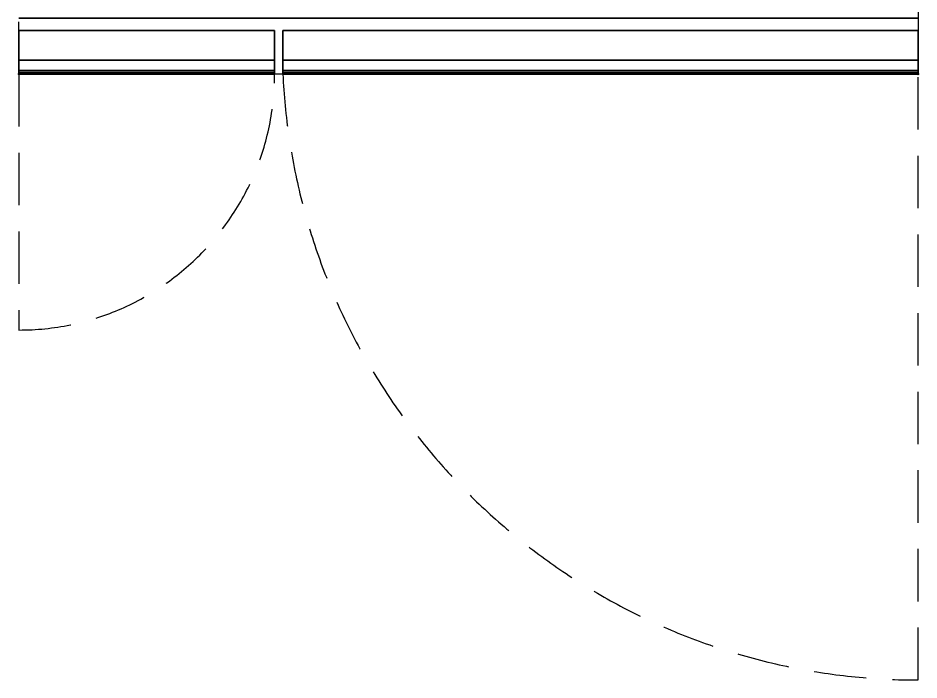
# Model space of a CAD drawing. Header units: millimetres. Extents: x -1 to 1091, y -1705 to 1.
# Drawn here: x -1 to 1091, y -1705 to -903 of the extents above; entities that cross this region are included whole.
import ezdxf

# ---------------------------------------------------------------- set-up
doc = ezdxf.new("R2010")
doc.units = ezdxf.units.MM
doc.header["$PDMODE"] = 35
doc.linetypes.add('NASCOSTA', pattern=[9.525, 6.35, -3.175])
for name, color, linetype in [('PQ_200_2D', 1, 'Continuous'), ('PQ_200_3D', 1, 'Continuous'), ('PQ_INS_3D', 3, 'Continuous')]:
    doc.layers.add(name, color=color, linetype=linetype)

msp = doc.modelspace()

# ---------------------------------------------------------------- linework, layer by layer
at = {"layer": 'PQ_200_2D', "color": 7, "linetype": 'NASCOSTA', "ltscale": 10}
for p, q in [((0, -971), (0, 0)), ((1090, 0), (1090, -971)), ((1090, -971), (0, -971)), ((0, -971), (0, -1281)), ((1090, -1705), (1090, -971))]:
    msp.add_line(p, q, dxfattribs=at)
for centre, radius, start, end in [((0, -971), 310, 270, 0), ((1090, -934.1), 770.9, 182.7424, 270)]:
    msp.add_arc(centre, radius, start, end, dxfattribs=at)
at = {"layer": 'PQ_INS_3D'}
for p in [(0, -971), (1090, -971)]:
    msp.add_point(p, dxfattribs=at)

# ---------------------------------------------------------------- meshes
at = {"layer": 'PQ_200_3D'}
mesh = msp.add_polyface(dxfattribs=at)
corners = [(1090, -903, 770), (0, -903, 770), (0, -903, 152), (1090, -903, 152)]
mesh.append_faces([[corners[k] for k in face] for face in [(0, 1, 2, 3)]])
mesh = msp.add_polyface(dxfattribs=at)
corners = [(0, -918, 155.1), (0, -971, 155.1), (0, -971, 659.5), (0, -970.9, 660), (0, -970.7, 660.5), (0, -970.4, 660.9), (0, -970, 661.2), (0, -969.5, 661.4), (0, -969, 661.5), (0, -954.2, 661.5), (0, -954.2, 660), (0, -966.4, 660), (0, -966.4, 640.9), (0, -918, 661.5)]
mesh.append_faces([[corners[k] for k in face] for face in [(11, 9, 10)]], dxfattribs={"vtx0": -1})
mesh.append_faces([[corners[k] for k in face] for face in [(8, 2, 3), (2, 11, 12, 1)]], dxfattribs={"vtx0": -1, "vtx2": -1})
mesh.append_faces([[corners[k] for k in face] for face in [(8, 3, 4, 5)]], dxfattribs={"vtx0": -1, "vtx3": -1})
mesh.append_faces([[corners[k] for k in face] for face in [(8, 9, 11, 2)]], dxfattribs={"vtx1": -1, "vtx2": -1, "vtx3": -1})
mesh.append_faces([[corners[k] for k in face] for face in [(6, 7, 8, 5)]], dxfattribs={"vtx2": -1})
mesh.append_faces([[corners[k] for k in face] for face in [(12, 13, 0, 1)]], dxfattribs={"vtx3": -1})
mesh = msp.add_polyface(dxfattribs=at)
corners = [(310, -918, 155.1), (0, -918, 155.1), (0, -918, 661.5), (310, -918, 661.5)]
mesh.append_faces([[corners[k] for k in face] for face in [(0, 1, 2, 3)]])
mesh = msp.add_polyface(dxfattribs=at)
corners = [(310, -918, 661.5), (0, -918, 661.5), (0, -966.4, 640.9), (310, -966.4, 640.9)]
mesh.append_faces([[corners[k] for k in face] for face in [(0, 1, 2, 3)]])
mesh = msp.add_polyface(dxfattribs=at)
corners = [(310, -971, 155.1), (0, -971, 155.1), (0, -918, 155.1), (310, -918, 155.1)]
mesh.append_faces([[corners[k] for k in face] for face in [(0, 1, 2, 3)]])
mesh = msp.add_polyface(dxfattribs=at)
corners = [(310, -918, 155.1), (310, -918, 661.5), (310, -966.4, 640.9), (310, -966.4, 660), (310, -954.2, 660), (310, -954.2, 661.5), (310, -969, 661.5), (310, -969.5, 661.4), (310, -970, 661.2), (310, -970.4, 660.9), (310, -970.7, 660.5), (310, -970.9, 660), (310, -971, 659.5), (310, -971, 155.1)]
mesh.append_faces([[corners[k] for k in face] for face in [(6, 11, 12, 3)]], dxfattribs={"vtx0": -1, "vtx2": -1, "vtx3": -1})
mesh.append_faces([[corners[k] for k in face] for face in [(8, 9, 6, 7)]], dxfattribs={"vtx1": -1})
mesh.append_faces([[corners[k] for k in face] for face in [(10, 11, 6, 9)]], dxfattribs={"vtx1": -1, "vtx2": -1})
mesh.append_faces([[corners[k] for k in face] for face in [(12, 13, 2, 3)]], dxfattribs={"vtx1": -1, "vtx3": -1})
mesh.append_faces([[corners[k] for k in face] for face in [(0, 1, 2, 13)]], dxfattribs={"vtx2": -1})
mesh.append_faces([[corners[k] for k in face] for face in [(3, 4, 5, 6)]], dxfattribs={"vtx3": -1})
mesh = msp.add_polyface(dxfattribs=at)
corners = [(320, -918, 155.1), (320, -971, 155.1), (320, -971, 659.5), (320, -970.9, 660), (320, -970.7, 660.5), (320, -970.4, 660.9), (320, -970, 661.2), (320, -969.5, 661.4), (320, -969, 661.5), (320, -954.2, 661.5), (320, -954.2, 660), (320, -966.4, 660), (320, -966.4, 640.9), (320, -918, 661.5)]
mesh.append_faces([[corners[k] for k in face] for face in [(11, 9, 10)]], dxfattribs={"vtx0": -1})
mesh.append_faces([[corners[k] for k in face] for face in [(8, 2, 3), (2, 11, 12, 1)]], dxfattribs={"vtx0": -1, "vtx2": -1})
mesh.append_faces([[corners[k] for k in face] for face in [(8, 3, 4, 5)]], dxfattribs={"vtx0": -1, "vtx3": -1})
mesh.append_faces([[corners[k] for k in face] for face in [(8, 9, 11, 2)]], dxfattribs={"vtx1": -1, "vtx2": -1, "vtx3": -1})
mesh.append_faces([[corners[k] for k in face] for face in [(6, 7, 8, 5)]], dxfattribs={"vtx2": -1})
mesh.append_faces([[corners[k] for k in face] for face in [(12, 13, 0, 1)]], dxfattribs={"vtx3": -1})
mesh = msp.add_polyface(dxfattribs=at)
corners = [(1090, -918, 155.1), (320, -918, 155.1), (320, -918, 661.5), (1090, -918, 661.5)]
mesh.append_faces([[corners[k] for k in face] for face in [(0, 1, 2, 3)]])
mesh = msp.add_polyface(dxfattribs=at)
corners = [(1090, -918, 661.5), (320, -918, 661.5), (320, -966.4, 640.9), (1090, -966.4, 640.9)]
mesh.append_faces([[corners[k] for k in face] for face in [(0, 1, 2, 3)]])
mesh = msp.add_polyface(dxfattribs=at)
corners = [(1090, -971, 155.1), (320, -971, 155.1), (320, -918, 155.1), (1090, -918, 155.1)]
mesh.append_faces([[corners[k] for k in face] for face in [(0, 1, 2, 3)]])
mesh = msp.add_polyface(dxfattribs=at)
corners = [(1090, -918, 155.1), (1090, -918, 661.5), (1090, -966.4, 640.9), (1090, -966.4, 660), (1090, -954.2, 660), (1090, -954.2, 661.5), (1090, -969, 661.5), (1090, -969.5, 661.4), (1090, -970, 661.2), (1090, -970.4, 660.9), (1090, -970.7, 660.5), (1090, -970.9, 660), (1090, -971, 659.5), (1090, -971, 155.1)]
mesh.append_faces([[corners[k] for k in face] for face in [(6, 11, 12, 3)]], dxfattribs={"vtx0": -1, "vtx2": -1, "vtx3": -1})
mesh.append_faces([[corners[k] for k in face] for face in [(8, 9, 6, 7)]], dxfattribs={"vtx1": -1})
mesh.append_faces([[corners[k] for k in face] for face in [(10, 11, 6, 9)]], dxfattribs={"vtx1": -1, "vtx2": -1})
mesh.append_faces([[corners[k] for k in face] for face in [(12, 13, 2, 3)]], dxfattribs={"vtx1": -1, "vtx3": -1})
mesh.append_faces([[corners[k] for k in face] for face in [(0, 1, 2, 13)]], dxfattribs={"vtx2": -1})
mesh.append_faces([[corners[k] for k in face] for face in [(3, 4, 5, 6)]], dxfattribs={"vtx3": -1})
mesh = msp.add_polyface(dxfattribs=at)
corners = [(310, -966.4, 660), (0, -966.4, 660), (0, -954.2, 660), (310, -954.2, 660)]
mesh.append_faces([[corners[k] for k in face] for face in [(0, 1, 2, 3)]])
mesh = msp.add_polyface(dxfattribs=at)
corners = [(310, -954.2, 660), (0, -954.2, 660), (0, -954.2, 661.5), (310, -954.2, 661.5)]
mesh.append_faces([[corners[k] for k in face] for face in [(0, 1, 2, 3)]])
mesh = msp.add_polyface(dxfattribs=at)
corners = [(310, -954.2, 661.5), (0, -954.2, 661.5), (0, -969, 661.5), (310, -969, 661.5)]
mesh.append_faces([[corners[k] for k in face] for face in [(0, 1, 2, 3)]])
mesh = msp.add_polyface(dxfattribs=at)
corners = [(1090, -966.4, 660), (320, -966.4, 660), (320, -954.2, 660), (1090, -954.2, 660)]
mesh.append_faces([[corners[k] for k in face] for face in [(0, 1, 2, 3)]])
mesh = msp.add_polyface(dxfattribs=at)
corners = [(1090, -954.2, 660), (320, -954.2, 660), (320, -954.2, 661.5), (1090, -954.2, 661.5)]
mesh.append_faces([[corners[k] for k in face] for face in [(0, 1, 2, 3)]])
mesh = msp.add_polyface(dxfattribs=at)
corners = [(1090, -954.2, 661.5), (320, -954.2, 661.5), (320, -969, 661.5), (1090, -969, 661.5)]
mesh.append_faces([[corners[k] for k in face] for face in [(0, 1, 2, 3)]])
mesh = msp.add_polyface(dxfattribs=at)
corners = [(310, -966.4, 640.9), (0, -966.4, 640.9), (0, -966.4, 660), (310, -966.4, 660)]
mesh.append_faces([[corners[k] for k in face] for face in [(0, 1, 2, 3)]])
mesh = msp.add_polyface(dxfattribs=at)
corners = [(310, -971, 659.5), (310, -970.9, 660), (310, -970.7, 660.5), (310, -970.4, 660.9), (310, -970, 661.2), (310, -969.5, 661.4), (310, -969, 661.5), (0, -969, 661.5), (0, -969.5, 661.4), (0, -970, 661.2), (0, -970.4, 660.9), (0, -970.7, 660.5), (0, -970.9, 660), (0, -971, 659.5)]
mesh.append_faces([[corners[k] for k in face] for face in [(1, 12, 13, 0)]], dxfattribs={"vtx0": -1})
mesh.append_faces([[corners[k] for k in face] for face in [(5, 8, 9, 4), (4, 9, 10, 3), (2, 11, 12, 1), (11, 2, 3, 10)]], dxfattribs={"vtx0": -1, "vtx2": -1})
mesh.append_faces([[corners[k] for k in face] for face in [(6, 7, 8, 5)]], dxfattribs={"vtx2": -1})
mesh = msp.add_polyface(dxfattribs=at)
corners = [(310, -971, 659.5), (0, -971, 659.5), (0, -971, 155.1), (310, -971, 155.1)]
mesh.append_faces([[corners[k] for k in face] for face in [(0, 1, 2, 3)]])
mesh = msp.add_polyface(dxfattribs=at)
corners = [(1090, -966.4, 640.9), (320, -966.4, 640.9), (320, -966.4, 660), (1090, -966.4, 660)]
mesh.append_faces([[corners[k] for k in face] for face in [(0, 1, 2, 3)]])
mesh = msp.add_polyface(dxfattribs=at)
corners = [(1090, -971, 659.5), (1090, -970.9, 660), (1090, -970.7, 660.5), (1090, -970.4, 660.9), (1090, -970, 661.2), (1090, -969.5, 661.4), (1090, -969, 661.5), (320, -969, 661.5), (320, -969.5, 661.4), (320, -970, 661.2), (320, -970.4, 660.9), (320, -970.7, 660.5), (320, -970.9, 660), (320, -971, 659.5)]
mesh.append_faces([[corners[k] for k in face] for face in [(1, 12, 13, 0)]], dxfattribs={"vtx0": -1})
mesh.append_faces([[corners[k] for k in face] for face in [(5, 8, 9, 4), (4, 9, 10, 3), (2, 11, 12, 1), (11, 2, 3, 10)]], dxfattribs={"vtx0": -1, "vtx2": -1})
mesh.append_faces([[corners[k] for k in face] for face in [(6, 7, 8, 5)]], dxfattribs={"vtx2": -1})
mesh = msp.add_polyface(dxfattribs=at)
corners = [(1090, -971, 659.5), (320, -971, 659.5), (320, -971, 155.1), (1090, -971, 155.1)]
mesh.append_faces([[corners[k] for k in face] for face in [(0, 1, 2, 3)]])

doc.saveas('drawing.dxf')
